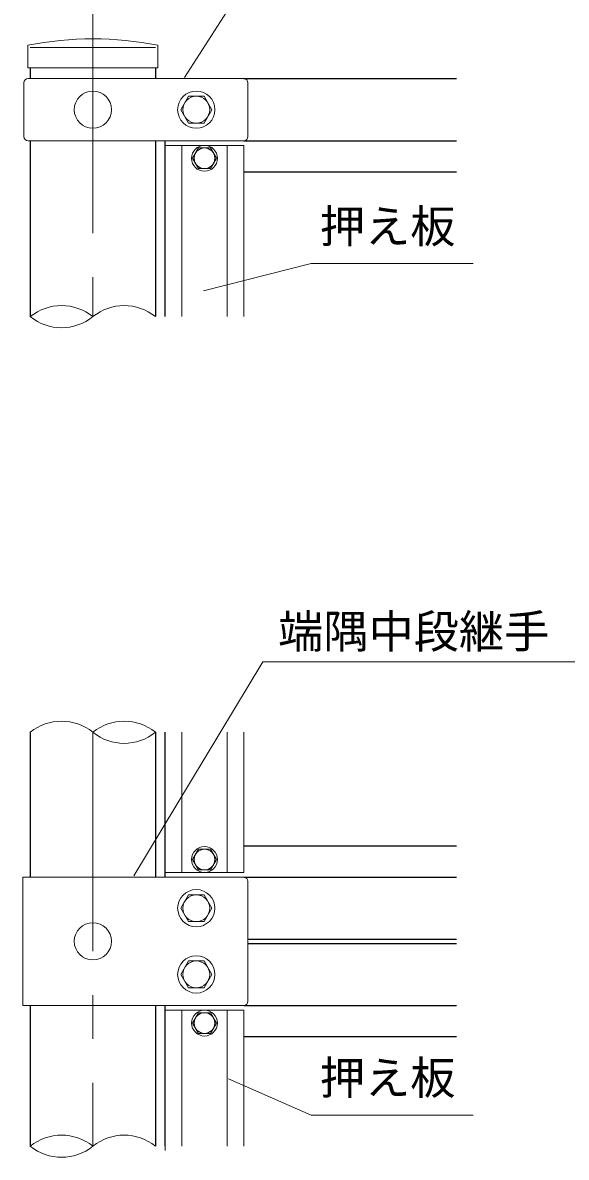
# Model space of a CAD drawing. Units: millimetres, scale not verified. Extents: x -4200 to 4200, y -2970 to 2970.
# Drawn here: x 695 to 1484, y 6 to 1650 of the extents above; entities that cross this region are included whole.
import ezdxf
from ezdxf.enums import TextEntityAlignment as Align

# ---------------------------------------------------------------- set-up
doc = ezdxf.new("R2010")
doc.units = ezdxf.units.MM
doc.header["$LTSCALE"] = 10
doc.linetypes.add('USER1', pattern=[50.8, 31.75, -6.35, 6.35, -6.35])
for name, color, linetype, lineweight in [('0-2_D-STR1', 1, 'Continuous', 25), ('0-3_D-STR3', 3, 'Continuous', 13), ('0-4_D-BMK', 2, 'USER1', 13), ('0-5_D-STR-DIM', 7, 'Continuous', 13), ('0-C_D-STR-TXT', 7, 'Continuous', 13)]:
    doc.layers.add(name, color=color, linetype=linetype, lineweight=lineweight)
doc.styles.add('ＭＳ ゴシック', font='')
doc.styles.get('ＭＳ ゴシック').set_extended_font_data('MS Gothic')

msp = doc.modelspace()

# ---------------------------------------------------------------- linework, layer by layer
at = {"layer": '0-2_D-STR1'}
for p, q in [((706.31, 1584.96), (706.31, 1569.34)), ((887.81, 1584.96), (887.81, 1569.34)), ((1016.06, 1569.34), (1324.63, 1569.34)), ((706.31, 1479.34), (706.31, 1224.34)), ((887.81, 1479.34), (887.81, 1224.34)), ((902.06, 1224.34), (902.06, 1479.34)), ((1016.06, 1479.34), (1324.63, 1479.34)), ((1016.06, 1434.34), (1324.63, 1434.34)), ((706.31, 621.95), (706.31, 411.95)), ((887.81, 621.95), (887.81, 411.95)), ((902.06, 411.95), (902.06, 621.95)), ((1324.63, 456.95), (1016.06, 456.95)), ((1016.06, 411.95), (1324.63, 411.95)), ((1022.06, 321.95), (1324.63, 321.95)), ((1022.06, 315.95), (1324.63, 315.95)), ((706.31, 225.95), (706.31, 21.95)), ((887.81, 225.95), (887.81, 21.95)), ((902.06, 21.95), (902.06, 225.95)), ((1016.06, 225.95), (1324.63, 225.95)), ((1016.06, 180.95), (1324.63, 180.95))]:
    msp.add_line(p, q, dxfattribs=at)
at = {"layer": '0-3_D-STR3'}
for p, q in [((702.71, 1584.96), (702.71, 1617.6)), ((706.31, 1614.34), (887.81, 1614.34)), ((891.41, 1584.96), (891.41, 1617.6)), ((702.71, 1584.96), (891.41, 1584.96)), ((697.07, 1563.34), (697.07, 1485.34)), ((1016.06, 1569.34), (703.07, 1569.34)), ((1022.06, 1563.34), (1022.06, 1485.34)), ((1016.06, 1479.34), (703.07, 1479.34)), ((1016.06, 1472.59), (902.06, 1472.59)), ((902.06, 1472.59), (902.06, 1224.34)), ((926.06, 1472.59), (926.06, 1224.34)), ((992.06, 1472.59), (992.06, 1224.34)), ((1016.06, 1472.59), (1016.06, 1224.34)), ((902.06, 621.95), (902.06, 418.7)), ((926.06, 621.95), (926.06, 418.7)), ((992.06, 621.95), (992.06, 418.7)), ((1016.06, 621.95), (1016.06, 418.7)), ((695.21, 411.95), (1016.06, 411.95)), ((695.21, 225.95), (695.21, 411.95)), ((1016.06, 418.7), (902.06, 418.7)), ((1022.06, 405.95), (1022.06, 231.95)), ((695.21, 225.95), (1016.06, 225.95)), ((1016.06, 219.2), (902.06, 219.2)), ((902.06, 15.95), (902.06, 219.2)), ((926.06, 219.2), (926.06, 21.95)), ((992.06, 219.2), (992.06, 21.95)), ((1016.06, 219.2), (1016.06, 21.95))]:
    msp.add_line(p, q, dxfattribs=at)
for points in [[(969.56, 1524.34), (958.34, 1543.84), (935.79, 1543.84), (924.56, 1524.34), (935.79, 1504.84), (958.34, 1504.84)], [(976.38, 1453.84), (967.72, 1468.84), (950.4, 1468.84), (941.74, 1453.84), (950.4, 1438.84), (967.72, 1438.84)], [(976.38, 437.45), (967.72, 452.45), (950.4, 452.45), (941.74, 437.45), (950.4, 422.45), (967.72, 422.45)], [(924.56, 366.95), (935.79, 386.45), (958.34, 386.45), (969.56, 366.95), (958.34, 347.45), (935.79, 347.45)], [(924.56, 270.95), (935.79, 290.45), (958.34, 290.45), (969.56, 270.95), (958.34, 251.45), (935.79, 251.45)], [(976.38, 200.45), (967.72, 215.45), (950.4, 215.45), (941.74, 200.45), (950.4, 185.45), (967.72, 185.45)]]:
    msp.add_lwpolyline(points, close=True, dxfattribs=at)
for centre, radius in [((797.06, 1524.34), 27), ((947.06, 1524.34), 27), ((947.06, 1524.34), 19.5), ((959.06, 1453.84), 18.75), ((959.06, 1453.84), 15), ((959.06, 437.45), 18.75), ((959.06, 437.45), 15), ((947.06, 366.95), 27), ((947.06, 366.95), 19.5), ((797.06, 318.95), 27), ((947.06, 270.95), 27), ((947.06, 270.95), 19.5), ((959.06, 200.45), 18.75), ((959.06, 200.45), 15)]:
    msp.add_circle(centre, radius, dxfattribs=at)
for centre, radius, start, end in [((797.06, 1146.96), 480, 78.66399, 101.33601), ((703.07, 1563.34), 6, 90, 180), ((1016.06, 1563.34), 6, 0, 90), ((703.07, 1485.34), 6, 180, 270), ((1016.06, 1485.34), 6, 270, 0), ((1016.06, 405.95), 6, 0, 90), ((1016.06, 231.95), 6, 270, 0)]:
    msp.add_arc(centre, radius, start, end, dxfattribs=at)
at = {"layer": '0-4_D-BMK'}
for p, q in [((797.06, 1662.72), (797.06, 1224.34)), ((797.06, 621.95), (797.06, 21.95))]:
    msp.add_line(p, q, dxfattribs=at)
at = {"layer": '0-5_D-STR-DIM'}
for centre, start, end in [((751.69, 1168.35), 50.97549, 129.02451), ((842.44, 1168.35), 50.97549, 129.02451), ((751.69, 1280.32), 230.97549, 309.02451), ((751.69, 565.97), 50.97549, 129.02451), ((842.44, 565.97), 50.97549, 129.02451), ((842.44, 677.94), 230.97549, 309.02451), ((751.69, -34.03), 50.97549, 129.02451), ((842.44, -34.03), 50.97549, 129.02451), ((751.69, 77.94), 230.97549, 309.02451)]:
    msp.add_arc(centre, 72.06, start, end, dxfattribs=at)
at = {"layer": '0-C_D-STR-TXT'}
for p, q in [((1043.83, 1748.4), (930.15, 1571.02)), ((1113.55, 1301.18), (957.58, 1262)), ((1113.55, 1301.18), (1348.79, 1301.18)), ((1043.83, 723.91), (856.67, 413.66)), ((1043.83, 723.91), (1615.61, 723.91)), ((1113.55, 67.03), (993.89, 119.77)), ((1113.55, 67.03), (1348.79, 67.03))]:
    msp.add_line(p, q, dxfattribs=at)

# ---------------------------------------------------------------- texts
at = {"layer": '0-C_D-STR-TXT', "style": 'ＭＳ ゴシック'}
for s, p in [('押え板', (1126.35, 1316.87)), ('端隅中段継手（内）', (1065.81, 729.68)), ('押え板', (1126.35, 82.72))]:
    msp.add_text(s, height=48.09, dxfattribs=at).set_placement(p, align=Align.BOTTOM_LEFT)

doc.saveas('drawing.dxf')
